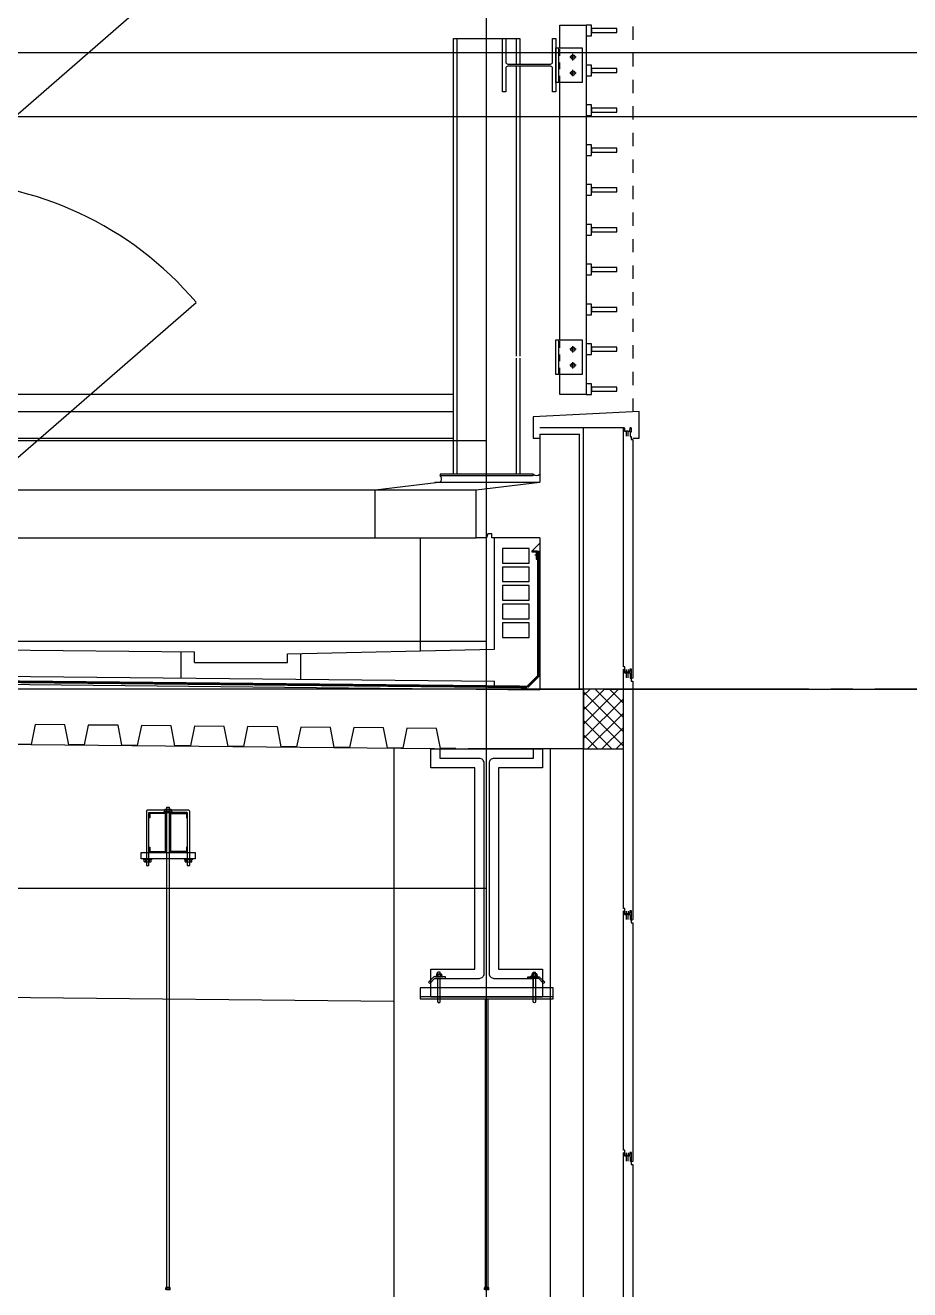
# Model space of a CAD drawing. Header units: millimetres. Extents: x -32710 to 654186, y -254124 to 420220.
# Drawn here: x 289062 to 292393, y 399688 to 404450 of the extents above; entities that cross this region are included whole.
import ezdxf
from ezdxf.xclip import XClip

# ---------------------------------------------------------------- set-up
doc = ezdxf.new("R2010")
doc.units = ezdxf.units.MM
doc.header["$LTSCALE"] = 1000
for name, pattern in [('TPH12-SEC-@E$0$CENTERK5', [6.916, 6.667, -0.083, 0.083, -0.083]), ('TPH12-SEC-@E$0$DOTK0', [0.05, 0.025, -0.025]), ('TPH12-SEC-@E$0$DOTK1', [0.1, 0.05, -0.05]), ('YFSHI-02(E-LINE)$0$HIDDEN', [0.3, 0.2, -0.1])]:
    doc.linetypes.add(name, pattern=pattern)
for name, color, linetype in [('TPH12-SEC-@E$0$A-DIM', 8, 'Continuous'), ('TPH12-SEC-@E$0$H-SIN', 252, 'TPH12-SEC-@E$0$CENTERK5'), ('TPH12-SEC-@E$0$KABE1', 252, 'Continuous'), ('TPH12-SEC-@E$0$KABE3', 252, 'Continuous'), ('TPH12-SEC-@E$0$SIAGE1', 252, 'Continuous'), ('TPH12-SEC-@E$0$SIAGE2', 252, 'Continuous'), ('TPH12-SEC-@E$0$SIAGE3', 252, 'Continuous'), ('TPH12-SEC-@E$0$STEEL2', 252, 'Continuous'), ('TPH12-SEC-@E$0$STEEL3', 252, 'Continuous'), ('TPH12-SEC-@E$0$SUGATA3', 252, 'Continuous'), ('TPH12-SEC-@E$0$SUGATAD', 252, 'TPH12-SEC-@E$0$DOTK1'), ('YFM1P-長$0$M-FOUN', 252, 'Continuous'), ('YFM1P-長$0$TYPE14X10', 7, 'Continuous'), ('YFSHI-02(E-LINE)$0$SH-LINE-10', 10, 'Continuous'), ('YFSHI-02(E-LINE)$0$SH-LINE-130', 130, 'Continuous')]:
    doc.layers.add(name, color=color, linetype=linetype)
doc.styles.add('TPH12-SEC-@E$0$STANDARD', font='txt')
doc.styles.add('YFM1P-長$0$aa-txt', font='simplex.shx', dxfattribs={"width": 0.8, "bigfont": 'chineset.shx'})
doc.dimstyles.new('TPH12-SEC-@E$0$生成的_樣式__6', dxfattribs={"dimtxt": 60, "dimasz": 30.4, "dimexe": 0.18, "dimexo": 0.0625, "dimgap": 0, "dimtad": 1, "dimdec": 1, "dimzin": 0, "dimdsep": 46, "dimtxsty": 'TPH12-SEC-@E$0$STANDARD', "dimblk": 'TPH12-SEC-@E$0$ARROWHEAD_6', "dimblk1": 'TPH12-SEC-@E$0$ARROWHEAD_6', "dimblk2": 'TPH12-SEC-@E$0$ARROWHEAD_6', "dimcen": 0.09, "dimclrd": 12, "dimclre": 12, "dimclrt": 3, "dimazin": 0, "dimtfac": 1, "dimtdec": 4, "dimtmove": 0, "dimatfit": 3, "dimfxl": 1, "dimtolj": 1, "dimtzin": 0, "dimarcsym": 0})
doc.dimstyles.new('YFM1P-長$0$100-DIM', dxfattribs={"dimscale": 1000, "dimtxt": 0.2, "dimasz": 0.1, "dimexe": 0.1, "dimexo": 0.1, "dimgap": 0.05, "dimtad": 1, "dimdec": 0, "dimzin": 3, "dimdsep": 46, "dimtxsty": 'YFM1P-長$0$aa-txt', "dimblk1": 'YFM1P-長$0$DOT', "dimblk2": 'YFM1P-長$0$DOT', "dimsah": 1, "dimcen": 0, "dimclrd": 256, "dimclre": 256, "dimclrt": 256, "dimadec": 0, "dimazin": 0, "dimtfac": 1, "dimtdec": 0, "dimtix": 1, "dimtmove": 2, "dimatfit": 3, "dimldrblk": 'YFM1P-長$0$DOT', "dimfxl": 1, "dimtvp": 1, "dimtolj": 1, "dimtzin": 0, "dimarcsym": 0})

# ---------------------------------------------------------------- blocks, each defined once
blk = doc.blocks.new('TPH12-SEC-@E$0$$ISO-BL35900')
at = {"layer": 'TPH12-SEC-@E$0$SIAGE1'}
blk.add_lwpolyline([(-17, 917.4), (-17, 936.5, -0.414214), (-16.5, 937), (-11, 937), (-10.1, 948.2, -0.376614), (-8, 950, -0.414214), (-6, 948), (-6, 933.5, -0.414214), (-6.5, 933), (-10, 933), (-10, 917), (-6.5, 917, -0.414214), (-6, 916.5), (-6, 905), (-0.5, 905, -0.414214), (0, 904.5), (0, 7.5, -1), (-5, 7.5), (-5, 40), (-11, 40), (-11.7, 30.8, -0.391902), (-13.7, 29), (-13.8, 29, -0.414214), (-15.8, 31), (-15.8, 39.1)], format="xyb", dxfattribs=at)
at = {"layer": 'TPH12-SEC-@E$0$SIAGE2'}
for p, q in [((-16.5, 937), (-25.5, 937)), ((-13.8, 29), (-27, 29))]:
    blk.add_line(p, q, dxfattribs=at)
at = {"layer": 'TPH12-SEC-@E$0$SIAGE2', "color": 7}
blk.add_lwpolyline([(-25, 39.1), (-25, 31, -0.414214), (-27, 29), (-27.2, 29, -0.383541), (-29.2, 30.8), (-30, 38.7), (-30, 49), (-34.5, 49, -0.414214), (-35, 49.5), (-35, 948, -1), (-31, 948), (-31, 937), (-25.5, 937, -0.414214), (-25, 936.5), (-25, 917.4)], format="xyb", dxfattribs=at)
blk = doc.blocks.new('TPH12-SEC-@E$0$ARROWHEAD_6')
at = {"color": 0, "linetype": 'Continuous', "lineweight": 0}
for p, q in [((0, 0), (-1, 0)), ((-0.5, -0.5), (0.5, 0.5))]:
    blk.add_line(p, q, dxfattribs=at)
blk = doc.blocks.new('*D2864')
at = {"layer": 'DEFPOINTS', "color": 0, "linetype": 'Continuous', "transparency": 16777216}
for p in [(2810.8, 23425), (9609, 23425), (-60, 16000)]:
    blk.add_point(p, dxfattribs=at)
at = {"layer": 'TPH12-SEC-@E$0$A-DIM', "color": 12, "linetype": 'Continuous', "lineweight": -2, "transparency": 16777216}
for p, q in [((2810.9, 23425), (9609.2, 23425)), ((9609, 23394.6), (9609, 20629.2)), ((9609, 16030.4), (9609, 18795.8)), ((-59.9, 16000), (9609.2, 16000))]:
    blk.add_line(p, q, dxfattribs=at)
at = {"layer": 'TPH12-SEC-@E$0$A-DIM', "color": 12, "linetype": 'Continuous', "lineweight": -2, "transparency": 16777216, "xscale": 30.40000000000001, "yscale": 30.40000000000001, "zscale": 30.40000000000001}
for p, rotation in [((9609, 23425), 90), ((9609, 16000), 270)]:
    blk.add_blockref('TPH12-SEC-@E$0$ARROWHEAD_6', p, dxfattribs=dict(at, rotation=rotation))
at = {"layer": 'TPH12-SEC-@E$0$A-DIM', "color": 3, "linetype": 'Continuous', "lineweight": 0, "transparency": 16777216, "insert": (9609, 19712.5), "char_height": 500, "attachment_point": 5, "rotation": 90, "style": 'TPH12-SEC-@E$0$STANDARD'}
blk.add_mtext('\\A1;7425', dxfattribs=at)
blk = doc.blocks.new('YFSHI-02(E-LINE)')
at = {"layer": 'YFSHI-02(E-LINE)$0$SH-LINE-10'}
for p, q in [((289587.3, 401496.1), (289587.3, 401488.5)), ((289587.3, 401496.1), (289587.3, 401488.5)), ((289611.7, 401497.3), (289588.3, 401497.3)), ((289611.7, 401497.3), (289588.3, 401497.3)), ((289590.7, 401496.9), (289588.3, 401496.9)), ((289590.7, 401496.9), (289588.3, 401496.9)), ((289593.2, 401496.1), (289593.2, 401488.5)), ((289593.2, 401496.1), (289593.2, 401488.5)), ((289603.5, 401496.9), (289596.5, 401496.9)), ((289603.5, 401496.9), (289596.5, 401496.9)), ((289606.8, 401496.1), (289606.8, 401488.5)), ((289606.8, 401496.1), (289606.8, 401488.5)), ((289609.3, 401496.9), (289611.7, 401496.9)), ((289609.3, 401496.9), (289611.7, 401496.9)), ((289612.7, 401496.1), (289612.7, 401488.5)), ((289612.7, 401496.1), (289612.7, 401488.5)), ((289616.5, 401487.3), (289583.5, 401487.3)), ((289583.5, 401485.3), (289583.5, 401487.3)), ((289616.5, 401485.3), (289583.5, 401485.3)), ((289590.7, 401487.7), (289588.3, 401487.7)), ((289590.7, 401487.7), (289588.3, 401487.7)), ((289611.7, 401487.3), (289588.3, 401487.3)), ((289603.5, 401487.7), (289596.5, 401487.7)), ((289603.5, 401487.7), (289596.5, 401487.7)), ((289609.3, 401487.7), (289611.7, 401487.7)), ((289609.3, 401487.7), (289611.7, 401487.7)), ((289616.5, 401485.3), (289616.5, 401487.3)), ((289506.7, 401311.6), (289539.8, 401311.6)), ((289506.7, 401311.6), (289506.7, 401309.5)), ((289506.7, 401309.5), (289539.8, 401309.5)), ((289510.6, 401300.8), (289510.6, 401308.3)), ((289510.6, 401300.8), (289510.6, 401308.3)), ((289511.5, 401309.5), (289535, 401309.5)), ((289514, 401309.1), (289511.6, 401309.1)), ((289514, 401309.1), (289511.6, 401309.1)), ((289516.4, 401300.8), (289516.4, 401308.3)), ((289516.4, 401300.8), (289516.4, 401308.3)), ((289519.7, 401309.1), (289526.8, 401309.1)), ((289519.7, 401309.1), (289526.8, 401309.1)), ((289530, 401300.8), (289530, 401308.3)), ((289530, 401300.8), (289530, 401308.3)), ((289532.5, 401309.1), (289534.9, 401309.1)), ((289532.5, 401309.1), (289534.9, 401309.1)), ((289535.9, 401300.8), (289535.9, 401308.3)), ((289535.9, 401300.8), (289535.9, 401308.3)), ((289539.8, 401311.6), (289539.8, 401309.5)), ((289660.2, 401311.6), (289693.3, 401311.6)), ((289660.2, 401311.6), (289660.2, 401309.5)), ((289660.2, 401309.5), (289693.3, 401309.5)), ((289664.1, 401300.8), (289664.1, 401308.3)), ((289664.1, 401300.8), (289664.1, 401308.3)), ((289665, 401309.5), (289688.5, 401309.5)), ((289667.5, 401309.1), (289665.1, 401309.1)), ((289667.5, 401309.1), (289665.1, 401309.1)), ((289670, 401300.8), (289670, 401308.3)), ((289670, 401300.8), (289670, 401308.3)), ((289673.2, 401309.1), (289680.3, 401309.1)), ((289673.2, 401309.1), (289680.3, 401309.1)), ((289683.6, 401300.8), (289683.6, 401308.3)), ((289683.6, 401300.8), (289683.6, 401308.3)), ((289686, 401309.1), (289688.4, 401309.1)), ((289686, 401309.1), (289688.4, 401309.1)), ((289689.4, 401300.8), (289689.4, 401308.3)), ((289689.4, 401300.8), (289689.4, 401308.3)), ((289693.3, 401311.6), (289693.3, 401309.5)), ((289511.5, 401299.6), (289535, 401299.6)), ((289511.5, 401299.6), (289535, 401299.6)), ((289514, 401299.9), (289511.6, 401299.9)), ((289514, 401299.9), (289511.6, 401299.9)), ((289519.7, 401299.9), (289526.8, 401299.9)), ((289519.7, 401299.9), (289526.8, 401299.9)), ((289532.5, 401299.9), (289534.9, 401299.9)), ((289532.5, 401299.9), (289534.9, 401299.9)), ((289665, 401299.6), (289688.5, 401299.6)), ((289665, 401299.6), (289688.5, 401299.6)), ((289667.5, 401299.9), (289665.1, 401299.9)), ((289667.5, 401299.9), (289665.1, 401299.9)), ((289673.2, 401299.9), (289680.3, 401299.9)), ((289673.2, 401299.9), (289680.3, 401299.9)), ((289686, 401299.9), (289688.4, 401299.9)), ((289686, 401299.9), (289688.4, 401299.9)), ((290610.7, 400876.5), (290610.7, 400869.9)), ((290610.7, 400876.5), (290610.7, 400869.9)), ((290611.5, 400877.6), (290629, 400877.6)), ((290611.5, 400877.6), (290629, 400877.6)), ((290613.7, 400877.3), (290611.5, 400877.3)), ((290613.7, 400877.3), (290611.5, 400877.3)), ((290615.5, 400884), (290616, 400884.5)), ((290615.5, 400877.6), (290615.5, 400884)), ((290615.9, 400876.5), (290615.9, 400869.9)), ((290615.9, 400876.5), (290615.9, 400869.9)), ((290624.5, 400884.5), (290616, 400884.5)), ((290618.8, 400877.3), (290621.7, 400877.3)), ((290618.8, 400877.3), (290621.7, 400877.3)), ((290624.5, 400884.5), (290625, 400884)), ((290624.6, 400876.5), (290624.6, 400869.9)), ((290624.6, 400876.5), (290624.6, 400869.9)), ((290625, 400877.6), (290625, 400884)), ((290626.8, 400877.3), (290628.9, 400877.3)), ((290626.8, 400877.3), (290628.9, 400877.3)), ((290629.8, 400876.5), (290629.8, 400869.9)), ((290629.8, 400876.5), (290629.8, 400869.9)), ((290970.2, 400876.5), (290970.2, 400869.9)), ((290970.2, 400876.5), (290970.2, 400869.9)), ((290988.5, 400877.6), (290971, 400877.6)), ((290988.5, 400877.6), (290971, 400877.6)), ((290973.2, 400877.3), (290971.1, 400877.3)), ((290973.2, 400877.3), (290971.1, 400877.3)), ((290975.5, 400884.5), (290975, 400884)), ((290975, 400877.6), (290975, 400884)), ((290975.4, 400876.5), (290975.4, 400869.9)), ((290975.4, 400876.5), (290975.4, 400869.9)), ((290975.5, 400884.5), (290984, 400884.5)), ((290981.2, 400877.3), (290978.3, 400877.3)), ((290981.2, 400877.3), (290978.3, 400877.3)), ((290984.5, 400884), (290984, 400884.5)), ((290984.1, 400876.5), (290984.1, 400869.9)), ((290984.1, 400876.5), (290984.1, 400869.9)), ((290984.5, 400877.6), (290984.5, 400884)), ((290986.3, 400877.3), (290988.5, 400877.3)), ((290986.3, 400877.3), (290988.5, 400877.3)), ((290989.3, 400876.5), (290989.3, 400869.9)), ((290989.3, 400876.5), (290989.3, 400869.9)), ((290607.3, 400867), (290607.3, 400868.8)), ((290607.3, 400868.8), (290633.2, 400868.8)), ((290607.3, 400867), (290633.2, 400867)), ((290613.7, 400869.1), (290611.5, 400869.1)), ((290613.7, 400869.1), (290611.5, 400869.1)), ((290611.5, 400868.8), (290629, 400868.8)), ((290611.5, 400868.8), (290629, 400868.8)), ((290618.8, 400869.1), (290621.7, 400869.1)), ((290618.8, 400869.1), (290621.7, 400869.1)), ((290626.8, 400869.1), (290628.9, 400869.1)), ((290626.8, 400869.1), (290628.9, 400869.1)), ((290633.2, 400867), (290633.2, 400868.8)), ((290966.8, 400867), (290966.8, 400868.8)), ((290992.7, 400868.8), (290966.8, 400868.8)), ((290992.7, 400867), (290966.8, 400867)), ((290988.5, 400868.8), (290971, 400868.8)), ((290988.5, 400868.8), (290971, 400868.8)), ((290973.2, 400869.1), (290971.1, 400869.1)), ((290973.2, 400869.1), (290971.1, 400869.1)), ((290981.2, 400869.1), (290978.3, 400869.1)), ((290981.2, 400869.1), (290978.3, 400869.1)), ((290986.3, 400869.1), (290988.5, 400869.1)), ((290986.3, 400869.1), (290988.5, 400869.1)), ((290992.7, 400867), (290992.7, 400868.8)), ((289591.5, 399689.3), (289591.5, 399696.1)), ((289591.5, 399689.3), (289591.5, 399696.1)), ((289592.1, 399697), (289607.9, 399697)), ((289592.1, 399697), (289607.9, 399697)), ((289594.5, 399696.7), (289592.2, 399696.7)), ((289594.5, 399696.7), (289592.2, 399696.7)), ((289594.5, 399688.7), (289592.2, 399688.7)), ((289594.5, 399688.7), (289592.2, 399688.7)), ((289596.2, 399689.3), (289596.2, 399696.1)), ((289596.2, 399689.3), (289596.2, 399696.1)), ((289598.5, 399696.7), (289601.5, 399696.7)), ((289598.5, 399688.7), (289601.5, 399688.7)), ((289598.5, 399688.7), (289601.5, 399688.7)), ((289603.8, 399689.3), (289603.8, 399696.1)), ((289603.8, 399689.3), (289603.8, 399696.1)), ((289605.5, 399696.7), (289607.8, 399696.7)), ((289605.5, 399696.7), (289607.8, 399696.7)), ((289605.5, 399688.7), (289607.8, 399688.7)), ((289605.5, 399688.7), (289607.8, 399688.7)), ((289608.5, 399689.3), (289608.5, 399696.1)), ((289608.5, 399689.3), (289608.5, 399696.1)), ((290791.5, 399689.3), (290791.5, 399696.1)), ((290791.5, 399689.3), (290791.5, 399696.1)), ((290792.1, 399697), (290807.9, 399697)), ((290792.1, 399697), (290807.9, 399697)), ((290794.5, 399696.7), (290792.2, 399696.7)), ((290794.5, 399696.7), (290792.2, 399696.7)), ((290794.5, 399688.7), (290792.2, 399688.7)), ((290794.5, 399688.7), (290792.2, 399688.7)), ((290796.2, 399689.3), (290796.2, 399696.1)), ((290796.2, 399689.3), (290796.2, 399696.1)), ((290798.5, 399696.7), (290801.5, 399696.7)), ((290798.5, 399688.7), (290801.5, 399688.7)), ((290798.5, 399688.7), (290801.5, 399688.7)), ((290803.8, 399689.3), (290803.8, 399696.1)), ((290803.8, 399689.3), (290803.8, 399696.1)), ((290805.5, 399696.7), (290807.8, 399696.7)), ((290805.5, 399696.7), (290807.8, 399696.7)), ((290805.5, 399688.7), (290807.8, 399688.7)), ((290805.5, 399688.7), (290807.8, 399688.7)), ((290808.5, 399689.3), (290808.5, 399696.1)), ((290808.5, 399689.3), (290808.5, 399696.1))]:
    blk.add_line(p, q, dxfattribs=at)
for points in [[(289672, 401285.5), (289681.5, 401285.5), (289681.5, 401311.6), (289681.5, 401489.8, 0.414214), (289676.5, 401494.8), (289523.5, 401494.8, 0.414214), (289518.5, 401489.8), (289518.5, 401285.5), (289528, 401285.5), (289528, 401485.3), (289672, 401485.3)], [(290645.2, 400867), (290602.8, 400867, 0.198912), (290601.6, 400866.5), (290581.3, 400846.2), (290585.5, 400842), (290604, 400860.5, -0.198912), (290605.2, 400861), (290645.2, 400861)], [(290954.8, 400867), (290997.2, 400867, -0.198912), (290998.4, 400866.5), (291018.7, 400846.2), (291014.5, 400842), (290996, 400860.5, 0.198912), (290994.8, 400861), (290954.8, 400861)]]:
    blk.add_lwpolyline(points, format="xyb", close=True, dxfattribs=at)
for points in [[(289604.8, 399697), (289595.2, 399697), (289595.2, 401505.3), (289604.8, 401505.3)], [(289498.2, 401335.3), (289701.8, 401335.3), (289701.8, 401311.6), (289498.2, 401311.6)], [(290804.8, 399697), (290795.2, 399697), (290795.2, 400783.7), (290804.8, 400783.7)]]:
    blk.add_lwpolyline(points, close=True, dxfattribs=at)
for points in [[(290615.5, 400861), (290615.5, 400773.9, 1), (290625, 400773.9), (290625, 400861)], [(290984.5, 400861), (290984.5, 400773.9, -1), (290975, 400773.9), (290975, 400861)]]:
    blk.add_lwpolyline(points, format="xyb", dxfattribs=at)
for centre, radius, start, end in [((289589.3, 401495.5), 2.1, 120.5681, 163.207), ((289589.3, 401495.5), 2.1, 120.5681, 163.207), ((289589.1, 401495), 2.02, 111.8965, 149.5654), ((289589.1, 401495), 2.02, 111.8965, 149.5654), ((289589.3, 401488.9), 8.18, 61.7885, 80.1123), ((289589.3, 401488.9), 8.18, 61.7885, 80.1123), ((289597.2, 401487.5), 9.43, 94.1532, 114.8761), ((289597.2, 401487.5), 9.43, 94.1532, 114.8761), ((289602.8, 401487.5), 9.43, 65.1239, 85.8468), ((289602.8, 401487.5), 9.43, 65.1239, 85.8468), ((289610.7, 401488.9), 8.18, 99.8877, 118.2115), ((289610.7, 401488.9), 8.18, 99.8877, 118.2115), ((289610.7, 401495.5), 2.1, 16.793, 59.4319), ((289610.7, 401495.5), 2.1, 16.793, 59.4319), ((289610.9, 401495), 2.02, 30.4346, 68.1035), ((289610.9, 401495), 2.02, 30.4346, 68.1035), ((289589.1, 401489.6), 2.02, 210.4346, 248.1035), ((289589.1, 401489.6), 2.02, 210.4346, 248.1035), ((289589.3, 401489.2), 2.1, 196.793, 239.4319), ((289589.3, 401489.2), 2.1, 196.793, 239.4319), ((289589.3, 401495.8), 8.18, 279.8877, 298.2115), ((289589.3, 401495.8), 8.18, 279.8877, 298.2115), ((289597.2, 401497.1), 9.43, 245.1239, 265.8468), ((289597.2, 401497.1), 9.43, 245.1239, 265.8468), ((289602.8, 401497.1), 9.43, 274.1532, 294.8761), ((289602.8, 401497.1), 9.43, 274.1532, 294.8761), ((289610.7, 401495.8), 8.18, 241.7885, 260.1123), ((289610.7, 401495.8), 8.18, 241.7885, 260.1123), ((289610.7, 401489.2), 2.1, 300.5681, 343.207), ((289610.9, 401489.6), 2.02, 291.8965, 329.5654), ((289610.9, 401489.6), 2.02, 291.8965, 329.5654), ((289610.7, 401489.2), 2.1, 300.5681, 343.207), ((289512.6, 401307.7), 2.1, 120.5681, 163.207), ((289512.6, 401307.7), 2.1, 120.5681, 163.207), ((289512.3, 401307.3), 2.02, 111.8965, 149.5654), ((289512.3, 401307.3), 2.02, 111.8965, 149.5654), ((289512.6, 401301.1), 8.18, 61.7885, 80.1123), ((289512.6, 401301.1), 8.18, 61.7885, 80.1123), ((289520.4, 401299.7), 9.43, 94.1532, 114.8761), ((289520.4, 401299.7), 9.43, 94.1532, 114.8761), ((289526.1, 401299.7), 9.43, 65.1239, 85.8468), ((289526.1, 401299.7), 9.43, 65.1239, 85.8468), ((289533.9, 401301.1), 8.18, 99.8877, 118.2115), ((289533.9, 401301.1), 8.18, 99.8877, 118.2115), ((289534.2, 401307.3), 2.02, 30.4346, 68.1035), ((289534.2, 401307.3), 2.02, 30.4346, 68.1035), ((289533.9, 401307.7), 2.1, 16.793, 59.4319), ((289533.9, 401307.7), 2.1, 16.793, 59.4319), ((289666.1, 401307.7), 2.1, 120.5681, 163.207), ((289666.1, 401307.7), 2.1, 120.5681, 163.207), ((289665.8, 401307.3), 2.02, 111.8965, 149.5654), ((289665.8, 401307.3), 2.02, 111.8965, 149.5654), ((289666.1, 401301.1), 8.18, 61.7885, 80.1123), ((289666.1, 401301.1), 8.18, 61.7885, 80.1123), ((289673.9, 401299.7), 9.43, 94.1532, 114.8761), ((289673.9, 401299.7), 9.43, 94.1532, 114.8761), ((289679.6, 401299.7), 9.43, 65.1239, 85.8468), ((289679.6, 401299.7), 9.43, 65.1239, 85.8468), ((289687.4, 401301.1), 8.18, 99.8877, 118.2115), ((289687.4, 401301.1), 8.18, 99.8877, 118.2115), ((289687.7, 401307.3), 2.02, 30.4346, 68.1035), ((289687.7, 401307.3), 2.02, 30.4346, 68.1035), ((289687.4, 401307.7), 2.1, 16.793, 59.4319), ((289687.4, 401307.7), 2.1, 16.793, 59.4319), ((289512.3, 401301.8), 2.02, 210.4346, 248.1035), ((289512.6, 401301.4), 2.1, 196.793, 239.4319), ((289512.6, 401301.4), 2.1, 196.793, 239.4319), ((289512.3, 401301.8), 2.02, 210.4346, 248.1035), ((289512.6, 401308), 8.18, 279.8877, 298.2115), ((289512.6, 401308), 8.18, 279.8877, 298.2115), ((289520.4, 401309.3), 9.43, 245.1239, 265.8468), ((289520.4, 401309.3), 9.43, 245.1239, 265.8468), ((289526.1, 401309.3), 9.43, 274.1532, 294.8761), ((289526.1, 401309.3), 9.43, 274.1532, 294.8761), ((289533.9, 401308), 8.18, 241.7885, 260.1123), ((289533.9, 401308), 8.18, 241.7885, 260.1123), ((289534.2, 401301.8), 2.02, 291.8965, 329.5654), ((289534.2, 401301.8), 2.02, 291.8965, 329.5654), ((289533.9, 401301.4), 2.1, 300.5681, 343.207), ((289533.9, 401301.4), 2.1, 300.5681, 343.207), ((289665.8, 401301.8), 2.02, 210.4346, 248.1035), ((289666.1, 401301.4), 2.1, 196.793, 239.4319), ((289666.1, 401301.4), 2.1, 196.793, 239.4319), ((289665.8, 401301.8), 2.02, 210.4346, 248.1035), ((289666.1, 401308), 8.18, 279.8877, 298.2115), ((289666.1, 401308), 8.18, 279.8877, 298.2115), ((289673.9, 401309.3), 9.43, 245.1239, 265.8468), ((289673.9, 401309.3), 9.43, 245.1239, 265.8468), ((289679.6, 401309.3), 9.43, 274.1532, 294.8761), ((289679.6, 401309.3), 9.43, 274.1532, 294.8761), ((289687.4, 401308), 8.18, 241.7885, 260.1123), ((289687.4, 401308), 8.18, 241.7885, 260.1123), ((289687.7, 401301.8), 2.02, 291.8965, 329.5654), ((289687.7, 401301.8), 2.02, 291.8965, 329.5654), ((289687.4, 401301.4), 2.1, 300.5681, 343.207), ((289687.4, 401301.4), 2.1, 300.5681, 343.207), ((290612.5, 400876), 1.86, 120.5681, 163.207), ((290612.5, 400876), 1.86, 120.5681, 163.207), ((290612.2, 400875.6), 1.78, 111.8965, 149.5654), ((290612.2, 400875.6), 1.78, 111.8965, 149.5654), ((290612.4, 400870.2), 7.22, 61.7885, 80.1123), ((290612.4, 400870.2), 7.22, 61.7885, 80.1123), ((290619.4, 400869), 8.32, 94.1532, 114.8761), ((290619.4, 400869), 8.32, 94.1532, 114.8761), ((290621.1, 400869), 8.32, 65.1239, 85.8468), ((290621.1, 400869), 8.32, 65.1239, 85.8468), ((290628, 400870.2), 7.22, 99.8877, 118.2115), ((290628, 400870.2), 7.22, 99.8877, 118.2115), ((290628.3, 400875.6), 1.78, 30.4346, 68.1035), ((290628.3, 400875.6), 1.78, 30.4346, 68.1035), ((290628, 400876), 1.86, 16.793, 59.4319), ((290628, 400876), 1.86, 16.793, 59.4319), ((290972, 400876), 1.86, 120.5681, 163.207), ((290972, 400876), 1.86, 120.5681, 163.207), ((290971.7, 400875.6), 1.78, 111.8965, 149.5654), ((290971.7, 400875.6), 1.78, 111.8965, 149.5654), ((290972, 400870.2), 7.22, 61.7885, 80.1123), ((290972, 400870.2), 7.22, 61.7885, 80.1123), ((290978.9, 400869), 8.32, 94.1532, 114.8761), ((290978.9, 400869), 8.32, 94.1532, 114.8761), ((290980.6, 400869), 8.32, 65.1239, 85.8468), ((290980.6, 400869), 8.32, 65.1239, 85.8468), ((290987.6, 400870.2), 7.22, 99.8877, 118.2115), ((290987.6, 400870.2), 7.22, 99.8877, 118.2115), ((290987.5, 400876), 1.86, 16.793, 59.4319), ((290987.5, 400876), 1.86, 16.793, 59.4319), ((290987.8, 400875.6), 1.78, 30.4346, 68.1035), ((290987.8, 400875.6), 1.78, 30.4346, 68.1035), ((290612.5, 400870.4), 1.86, 196.793, 239.4319), ((290612.2, 400870.8), 1.78, 210.4346, 248.1035), ((290612.2, 400870.8), 1.78, 210.4346, 248.1035), ((290612.5, 400870.4), 1.86, 196.793, 239.4319), ((290612.4, 400876.3), 7.22, 279.8877, 298.2115), ((290612.4, 400876.3), 7.22, 279.8877, 298.2115), ((290619.4, 400877.4), 8.32, 245.1239, 265.8468), ((290619.4, 400877.4), 8.32, 245.1239, 265.8468), ((290621.1, 400877.4), 8.32, 274.1532, 294.8761), ((290621.1, 400877.4), 8.32, 274.1532, 294.8761), ((290628, 400876.3), 7.22, 241.7885, 260.1123), ((290628, 400876.3), 7.22, 241.7885, 260.1123), ((290628.3, 400870.8), 1.78, 291.8965, 329.5654), ((290628.3, 400870.8), 1.78, 291.8965, 329.5654), ((290628, 400870.4), 1.86, 300.5681, 343.207), ((290628, 400870.4), 1.86, 300.5681, 343.207), ((290972, 400870.4), 1.86, 196.793, 239.4319), ((290971.7, 400870.8), 1.78, 210.4346, 248.1035), ((290971.7, 400870.8), 1.78, 210.4346, 248.1035), ((290972, 400870.4), 1.86, 196.793, 239.4319), ((290972, 400876.3), 7.22, 279.8877, 298.2115), ((290972, 400876.3), 7.22, 279.8877, 298.2115), ((290978.9, 400877.4), 8.32, 245.1239, 265.8468), ((290978.9, 400877.4), 8.32, 245.1239, 265.8468), ((290980.6, 400877.4), 8.32, 274.1532, 294.8761), ((290980.6, 400877.4), 8.32, 274.1532, 294.8761), ((290987.6, 400876.3), 7.22, 241.7885, 260.1123), ((290987.6, 400876.3), 7.22, 241.7885, 260.1123), ((290987.5, 400870.4), 1.86, 300.5681, 343.207), ((290987.8, 400870.8), 1.78, 291.8965, 329.5654), ((290987.8, 400870.8), 1.78, 291.8965, 329.5654), ((290987.5, 400870.4), 1.86, 300.5681, 343.207), ((289592.9, 399695.7), 1.46, 120.5681, 163.207), ((289592.9, 399695.7), 1.46, 120.5681, 163.207), ((289592.7, 399695.4), 1.4, 111.8965, 149.5654), ((289592.7, 399695.4), 1.4, 111.8965, 149.5654), ((289592.9, 399689.7), 1.46, 196.793, 239.4319), ((289592.7, 399690), 1.4, 210.4346, 248.1035), ((289592.7, 399690), 1.4, 210.4346, 248.1035), ((289592.9, 399689.7), 1.46, 196.793, 239.4319), ((289593.6, 399691.1), 5.67, 61.7885, 80.1123), ((289593.6, 399691.1), 5.67, 61.7885, 80.1123), ((289593.6, 399694.3), 5.67, 279.8877, 298.2115), ((289593.6, 399694.3), 5.67, 279.8877, 298.2115), ((289599, 399690.2), 6.54, 94.1532, 114.8761), ((289599, 399690.2), 6.54, 94.1532, 114.8761), ((289599, 399695.2), 6.54, 245.1239, 265.8468), ((289599, 399695.2), 6.54, 245.1239, 265.8468), ((289601, 399690.2), 6.54, 65.1239, 85.8468), ((289601, 399690.2), 6.54, 65.1239, 85.8468), ((289601, 399695.2), 6.54, 274.1532, 294.8761), ((289601, 399695.2), 6.54, 274.1532, 294.8761), ((289606.4, 399691.1), 5.67, 99.8877, 118.2115), ((289606.4, 399691.1), 5.67, 99.8877, 118.2115), ((289606.4, 399694.3), 5.67, 241.7885, 260.1123), ((289606.4, 399694.3), 5.67, 241.7885, 260.1123), ((289607.3, 399695.4), 1.4, 30.4346, 68.1035), ((289607.3, 399695.4), 1.4, 30.4346, 68.1035), ((289607.3, 399690), 1.4, 291.8965, 329.5654), ((289607.3, 399690), 1.4, 291.8965, 329.5654), ((289607.1, 399695.7), 1.46, 16.793, 59.4319), ((289607.1, 399695.7), 1.46, 16.793, 59.4319), ((289607.1, 399689.7), 1.46, 300.5681, 343.207), ((289607.1, 399689.7), 1.46, 300.5681, 343.207), ((290792.9, 399695.7), 1.46, 120.5681, 163.207), ((290792.9, 399695.7), 1.46, 120.5681, 163.207), ((290792.7, 399695.4), 1.4, 111.8965, 149.5654), ((290792.7, 399695.4), 1.4, 111.8965, 149.5654), ((290792.9, 399689.7), 1.46, 196.793, 239.4319), ((290792.7, 399690), 1.4, 210.4346, 248.1035), ((290792.7, 399690), 1.4, 210.4346, 248.1035), ((290792.9, 399689.7), 1.46, 196.793, 239.4319), ((290793.6, 399691.1), 5.67, 61.7885, 80.1123), ((290793.6, 399691.1), 5.67, 61.7885, 80.1123), ((290793.6, 399694.3), 5.67, 279.8877, 298.2115), ((290793.6, 399694.3), 5.67, 279.8877, 298.2115), ((290799, 399690.2), 6.54, 94.1532, 114.8761), ((290799, 399690.2), 6.54, 94.1532, 114.8761), ((290799, 399695.2), 6.54, 245.1239, 265.8468), ((290799, 399695.2), 6.54, 245.1239, 265.8468), ((290801, 399690.2), 6.54, 65.1239, 85.8468), ((290801, 399690.2), 6.54, 65.1239, 85.8468), ((290801, 399695.2), 6.54, 274.1532, 294.8761), ((290801, 399695.2), 6.54, 274.1532, 294.8761), ((290806.4, 399691.1), 5.67, 99.8877, 118.2115), ((290806.4, 399691.1), 5.67, 99.8877, 118.2115), ((290806.4, 399694.3), 5.67, 241.7885, 260.1123), ((290806.4, 399694.3), 5.67, 241.7885, 260.1123), ((290807.3, 399695.4), 1.4, 30.4346, 68.1035), ((290807.3, 399695.4), 1.4, 30.4346, 68.1035), ((290807.3, 399690), 1.4, 291.8965, 329.5654), ((290807.3, 399690), 1.4, 291.8965, 329.5654), ((290807.1, 399695.7), 1.46, 16.793, 59.4319), ((290807.1, 399695.7), 1.46, 16.793, 59.4319), ((290807.1, 399689.7), 1.46, 300.5681, 343.207), ((290807.1, 399689.7), 1.46, 300.5681, 343.207)]:
    blk.add_arc(centre, radius, start, end, dxfattribs=at)
at = {"layer": 'YFSHI-02(E-LINE)$0$SH-LINE-130', "linetype": 'YFSHI-02(E-LINE)$0$HIDDEN', "ltscale": 100}
blk.add_line((291050, 400790.8), (290550, 400790.8), dxfattribs=at)
at = {"layer": 'YFSHI-02(E-LINE)$0$SH-LINE-130'}
for points in [[(289590, 401338.3), (289590, 401482.3), (289531, 401482.3), (289531, 401465.3), (289528, 401465.3), (289528, 401485.3), (289593, 401485.3), (289593, 401335.3), (289528, 401335.3), (289528, 401355.3), (289531, 401355.3), (289531, 401338.3)], [(289610, 401338.3), (289610, 401482.3), (289669, 401482.3), (289669, 401465.3), (289672, 401465.3), (289672, 401485.3), (289607, 401485.3), (289607, 401335.3), (289672, 401335.3), (289672, 401355.3), (289669, 401355.3), (289669, 401338.3)]]:
    blk.add_lwpolyline(points, close=True, dxfattribs=at)
blk.add_lwpolyline([(291050, 400783.7), (291050, 400825), (290550, 400825), (290550, 400783.7), (291050, 400783.7)], dxfattribs=at)
blk = doc.blocks.new('YFM1P-長$0$A$C8d85a92e')
at = {"layer": 'YFM1P-長$0$TYPE14X10', "color": 22}
for p, q in [((10909, 1532.3), (11830.4, 2333.2)), ((10909, 239.3), (11830.4, 1040.2))]:
    blk.add_line(p, q, dxfattribs=at)
blk.add_arc((10850, 212.6), 1283, 40.171, 90, dxfattribs=at)
blk = doc.blocks.new('YFM1P-長$0$DOT')
at = {"color": 0}
blk.add_line((-1, 0), (1, 0), dxfattribs=at)
at = {"color": 2, "const_width": 0.5}
blk.add_lwpolyline([(-0.25, 0, 1), (0.25, 0, 1)], format="xyb", close=True, dxfattribs=at)
blk = doc.blocks.new('*D2966')
at = {"layer": 'DEFPOINTS', "color": 0, "transparency": 16777216}
for p in [(277811.7, 404106.5), (292343.4, 401950), (294492.3, 401950)]:
    blk.add_point(p, dxfattribs=at)
at = {"layer": 'YFM1P-長$0$M-FOUN', "lineweight": -2, "transparency": 16777216}
for p, q in [((277911.7, 404106.5), (294592.3, 404106.5)), ((294492.3, 404006.5), (294492.3, 402050)), ((292443.4, 401950), (294592.3, 401950))]:
    blk.add_line(p, q, dxfattribs=at)
at = {"layer": 'YFM1P-長$0$M-FOUN', "lineweight": -2, "transparency": 16777216, "xscale": 100, "yscale": 100, "zscale": 100}
for p, rotation in [((294492.3, 404106.5), 90), ((294492.3, 401950), 270)]:
    blk.add_blockref('YFM1P-長$0$DOT', p, dxfattribs=dict(at, rotation=rotation))
at = {"layer": 'YFM1P-長$0$M-FOUN', "transparency": 16777216, "insert": (294342.3, 403028.3), "char_height": 200, "attachment_point": 5, "rotation": 90, "style": 'YFM1P-長$0$aa-txt'}
blk.add_mtext('\\A1;2157', dxfattribs=at)
blk = doc.blocks.new('*D2967')
at = {"layer": 'DEFPOINTS', "color": 0, "transparency": 16777216}
for p in [(276450, 404347.7), (293103.7, 401950), (295252.7, 401950)]:
    blk.add_point(p, dxfattribs=at)
at = {"layer": 'YFM1P-長$0$M-FOUN', "lineweight": -2, "transparency": 16777216}
for p, q in [((276550, 404347.7), (295352.7, 404347.7)), ((295252.7, 404247.7), (295252.7, 402050)), ((293203.7, 401950), (295352.7, 401950))]:
    blk.add_line(p, q, dxfattribs=at)
at = {"layer": 'YFM1P-長$0$M-FOUN', "lineweight": -2, "transparency": 16777216, "xscale": 100, "yscale": 100, "zscale": 100}
for p, rotation in [((295252.7, 404347.7), 90), ((295252.7, 401950), 270)]:
    blk.add_blockref('YFM1P-長$0$DOT', p, dxfattribs=dict(at, rotation=rotation))
at = {"layer": 'YFM1P-長$0$M-FOUN', "transparency": 16777216, "insert": (295102.7, 403148.8), "char_height": 200, "attachment_point": 5, "rotation": 90, "style": 'YFM1P-長$0$aa-txt'}
blk.add_mtext('\\A1;2398', dxfattribs=at)
blk = doc.blocks.new('TPH12-SEC-@E$0$A$C9ff6b36b')
at = {"layer": 'TPH12-SEC-@E$0$A-DIM', "color": 12, "linetype": 'Continuous', "lineweight": 0}
dim = blk.add_linear_dim(base=(9609.04, 23425), p1=(-60, 16000), p2=(2810.84, 23425), angle=90, dimstyle='TPH12-SEC-@E$0$生成的_樣式__6', override={"dimtxt": 500, "dimdec": 0}, dxfattribs=at)
dim.commit()
dim.dimension.update_dxf_attribs({"geometry": '*D2864', "text_midpoint": (9609.04, 19712.5), "dimtype": 128, "text_rotation": 90})
blk = doc.blocks.new('TPH12-SEC-@E')
at = {"layer": 'TPH12-SEC-@E$0$SIAGE3'}
h = blk.add_hatch(dxfattribs=at)
h.set_pattern_fill('ANSI37', color=256, scale=12, style=0)
h.set_pattern_definition([(45, (50, -10800), (-26.9407684, 26.9407684), []), (135, (50, -10800), (-26.9407684, -26.9407684), [])])
h.paths.add_polyline_path([(291165, 401725), (291315, 401725), (291315, 401950), (291165, 401950)])
at = {"layer": 'TPH12-SEC-@E$0$H-SIN'}
for p, q in [((290800, 377500), (290800, 414000)), ((298929.6, 401950), (270800, 401950))]:
    blk.add_line(p, q, dxfattribs=at)
at = {"layer": 'TPH12-SEC-@E$0$KABE1'}
for p, q in [((291150, 401950), (291150, 402910)), ((290830, 402520), (290820, 402520)), ((291000, 401950), (291165, 401950)), ((291165, 401950), (291165, 401725)), ((291165, 401725), (290730, 401725))]:
    blk.add_line(p, q, dxfattribs=at)
blk.add_lwpolyline([(290820, 402520), (290820, 402535), (290805, 402535), (290800, 402520)], dxfattribs=at)
at = {"layer": 'TPH12-SEC-@E$0$KABE3'}
for p, q in [((273330, 402124.7), (291000, 401948)), ((289650, 401991.5), (289650, 402091.5)), ((290100, 401987), (290100, 402084.5))]:
    blk.add_line(p, q, dxfattribs=at)
at = {"layer": 'TPH12-SEC-@E$0$KABE3', "const_width": 10}
for points in [[(290953.3, 401958.5), (290994.8, 402000), (290994.8, 402470)], [(273380, 402134.2), (290953.3, 401958.5)]]:
    blk.add_lwpolyline(points, dxfattribs=at)
at = {"layer": 'TPH12-SEC-@E$0$SIAGE1'}
for p, q in [((291000, 402910), (291000, 402730)), ((291000, 402910), (291150, 402910)), ((290760, 402700), (291000, 402730)), ((290760, 402520), (290760, 402700)), ((290800, 402520), (290760, 402520)), ((290830, 402100.6), (290830, 402520)), ((273500, 402253), (289700, 402091)), ((273500, 402153), (290830, 401979.7)), ((289700, 402050), (289700, 402091)), ((290050, 402083.4), (290830, 402100.6)), ((290050, 402050), (290050, 402083.4)), ((289700, 402050), (290050, 402050)), ((290830, 401959.7), (290830, 401979.7))]:
    blk.add_line(p, q, dxfattribs=at)
blk.add_lwpolyline([(291350, 402895), (291375, 402895), (291375, 402995), (290975, 402975), (290975, 402895), (291000, 402895)], dxfattribs=at)
at = {"layer": 'TPH12-SEC-@E$0$SIAGE2'}
blk.add_line((290990, 402470), (291000, 402470), dxfattribs=at)
for points in [[(291175, 404410), (291195, 404410), (291195, 404450), (291175, 404450)], [(291195, 404422.5), (291290, 404422.5), (291290, 404437.5), (291195, 404437.5)], [(291175, 404260), (291195, 404260), (291195, 404300), (291175, 404300)], [(291195, 404272.5), (291290, 404272.5), (291290, 404287.5), (291195, 404287.5)], [(291175, 404110), (291195, 404110), (291195, 404150), (291175, 404150)], [(291195, 404122.5), (291290, 404122.5), (291290, 404137.5), (291195, 404137.5)], [(291175, 403960), (291195, 403960), (291195, 404000), (291175, 404000)], [(291195, 403972.5), (291290, 403972.5), (291290, 403987.5), (291195, 403987.5)], [(291175, 403810), (291195, 403810), (291195, 403850), (291175, 403850)], [(291195, 403822.5), (291290, 403822.5), (291290, 403837.5), (291195, 403837.5)], [(291175, 403660), (291195, 403660), (291195, 403700), (291175, 403700)], [(291195, 403672.5), (291290, 403672.5), (291290, 403687.5), (291195, 403687.5)], [(291175, 403510), (291195, 403510), (291195, 403550), (291175, 403550)], [(291195, 403522.5), (291290, 403522.5), (291290, 403537.5), (291195, 403537.5)], [(291175, 403360), (291195, 403360), (291195, 403400), (291175, 403400)], [(291195, 403372.5), (291290, 403372.5), (291290, 403387.5), (291195, 403387.5)], [(291175, 403210), (291195, 403210), (291195, 403250), (291175, 403250)], [(291195, 403222.5), (291290, 403222.5), (291290, 403237.5), (291195, 403237.5)], [(291175, 403060), (291195, 403060), (291195, 403100), (291175, 403100)], [(291195, 403072.5), (291290, 403072.5), (291290, 403087.5), (291195, 403087.5)]]:
    blk.add_lwpolyline(points, close=True, dxfattribs=at)
for points in [[(289099.8, 401817), (289084, 401742.2), (289026, 401742.7), (289011.8, 401817.9), (288899.8, 401819)], [(289299.8, 401815), (289284, 401740.2), (289226, 401740.7), (289211.8, 401815.9), (289099.8, 401817)], [(289499.8, 401813), (289484, 401738.2), (289426, 401738.7), (289411.8, 401813.9), (289299.8, 401815)], [(289699.8, 401811), (289684, 401736.2), (289626, 401736.7), (289611.8, 401811.9), (289499.8, 401813)], [(289899.7, 401809), (289884, 401734.2), (289826, 401734.7), (289811.7, 401809.9), (289699.8, 401811)], [(290099.7, 401807), (290084, 401732.2), (290026, 401732.7), (290011.7, 401807.9), (289899.7, 401809)], [(290299.7, 401805), (290284, 401730.2), (290226, 401730.7), (290211.7, 401805.9), (290099.7, 401807)], [(290499.7, 401803), (290484, 401728.2), (290426, 401728.7), (290411.7, 401803.9), (290299.7, 401805)], [(290684, 401726.2), (290626, 401726.7), (290611.7, 401801.9), (290499.7, 401803)]]:
    blk.add_lwpolyline(points, dxfattribs=at)
at = {"layer": 'TPH12-SEC-@E$0$SIAGE3'}
for p, q in [((291000, 402935), (291315, 402935)), ((291000, 402520), (290830, 402520)), ((290970, 402470), (291000, 402500)), ((291000, 402520), (291000, 401948))]:
    blk.add_line(p, q, dxfattribs=at)
for points in [[(290860, 402425), (290960, 402425), (290960, 402480), (290860, 402480)], [(290860, 402355), (290960, 402355), (290960, 402410), (290860, 402410)], [(290860, 402285), (290960, 402285), (290960, 402340), (290860, 402340)], [(290860, 402215), (290960, 402215), (290960, 402270), (290860, 402270)], [(290860, 402145), (290960, 402145), (290960, 402200), (290860, 402200)], [(291165, 401725), (291315, 401725), (291315, 401950), (291165, 401950)], [(290590, 401725), (291010, 401725), (291010, 401654), (290844.5, 401654), (290844.5, 400896), (291010, 400896), (291010, 400790), (290590, 400790), (290590, 400896), (290755.5, 400896), (290755.5, 401654), (290590, 401654)]]:
    blk.add_lwpolyline(points, close=True, dxfattribs=at)
at = {"layer": 'TPH12-SEC-@E$0$STEEL2'}
blk.add_line((291002.3, 402455), (290981.2, 402455), dxfattribs=at)
for points in [[(291060, 404400), (291060, 404200), (291048, 404200), (291048, 404288, 0.414214), (291040, 404296), (290880, 404296, 0.414214), (290872, 404288), (290872, 404200), (290860, 404200), (290860, 404400), (290872, 404400), (290872, 404312, 0.414214), (290880, 404304), (291040, 404304, 0.414214), (291048, 404312), (291048, 404400)], [(290625, 401725), (290975, 401725), (290975, 401689), (290827.5, 401689, 0.414214), (290809.5, 401671), (290809.5, 400879, 0.414214), (290827.5, 400861), (290975, 400861), (290975, 400825), (290625, 400825), (290625, 400861), (290772.5, 400861, 0.414214), (290790.5, 400879), (290790.5, 401671, 0.414214), (290772.5, 401689), (290625, 401689)]]:
    blk.add_lwpolyline(points, format="xyb", close=True, dxfattribs=at)
blk.add_lwpolyline([(290990, 402440), (290990, 402470), (290970, 402470), (290970, 402466.8), (290986.8, 402466.8), (290986.8, 402440)], close=True, dxfattribs=at)
at = {"layer": 'TPH12-SEC-@E$0$STEEL3'}
for p, q in [((290675, 402760), (290675, 404400)), ((290675, 404400), (290925, 404400)), ((290689, 402760), (290689, 404400)), ((290911, 404400), (290911, 404304)), ((290925, 404400), (290925, 404304)), ((291070, 404365), (291070, 404235)), ((291137, 404330), (291113, 404330)), ((291125, 404318), (291125, 404342)), ((290911, 404296), (290911, 403204)), ((290925, 404296), (290925, 403204)), ((291137, 404270), (291113, 404270)), ((291125, 404258), (291125, 404282)), ((291070, 403265), (291070, 403135)), ((291137, 403230), (291113, 403230)), ((291125, 403218), (291125, 403242)), ((290911, 403196), (290911, 402760)), ((290925, 403196), (290925, 402760)), ((291137, 403170), (291113, 403170)), ((291125, 403158), (291125, 403182)), ((291165, 399385), (291165, 402935)), ((290975, 402760), (290975, 402754)), ((290450, 401725), (290450, 396700)), ((291040, 399385), (291040, 401725))]:
    blk.add_line(p, q, dxfattribs=at)
for points in [[(291060, 404365), (291160, 404365), (291160, 404235), (291060, 404235)], [(291060, 403265), (291160, 403265), (291160, 403135), (291060, 403135)], [(290975, 402754), (290975, 402760), (290625, 402760), (290625, 402754)]]:
    blk.add_lwpolyline(points, close=True, dxfattribs=at)
for centre in [(291125, 404330), (291125, 404270), (291125, 403230), (291125, 403170)]:
    blk.add_circle(centre, 8, dxfattribs=at)
at = {"layer": 'TPH12-SEC-@E$0$SUGATA3'}
for p, q in [((290675, 403060), (281950, 403060)), ((281950, 402995), (290675, 402995)), ((281950, 402895), (290675, 402895)), ((282220, 402700), (290760, 402700)), ((290380, 402700), (290620, 402730)), ((290380, 402520), (290380, 402700)), ((290605, 402730), (291000, 402730)), ((282220, 402520), (290760, 402520)), ((290550, 402520), (290550, 402094.4)), ((272884.8, 401904.2), (290730, 401725.7)), ((282150, 400858.5), (290450, 400775.5))]:
    blk.add_line(p, q, dxfattribs=at)
for points in [[(291075, 404365), (291075, 404450), (291175, 404450), (291175, 403060), (291075, 403060), (291075, 403135)], [(291075, 403265), (291075, 404235)]]:
    blk.add_lwpolyline(points, dxfattribs=at)
for centre, radius, start, end in [((290613.1, 402742), 16.9, 314.7603, 45.2397), ((290987.5, 402773.1), 18.1, 226.3972, 313.6028), ((290987.5, 402773.1), 18.1, 226.3972, 313.6028)]:
    blk.add_arc(centre, radius, start, end, dxfattribs=at)
at = {"layer": 'TPH12-SEC-@E$0$SUGATAD'}
blk.add_line((291350, 407445), (291350, 402995), dxfattribs=at)
at = {"layer": 'TPH12-SEC-@E$0$SUGATAD', "linetype": 'TPH12-SEC-@E$0$DOTK0'}
for p, q in [((291075, 404235), (291075, 404365)), ((291075, 403135), (291075, 403265))]:
    blk.add_line(p, q, dxfattribs=at)
blk.add_blockref('TPH12-SEC-@E$0$A$C9ff6b36b', (291300, 385950))
at = {"layer": 'TPH12-SEC-@E$0$SIAGE1'}
for p in [(291350, 401985), (291350, 401075), (291350, 400165), (291350, 399255)]:
    blk.add_blockref('TPH12-SEC-@E$0$$ISO-BL35900', p, dxfattribs=at)
blk = doc.blocks.new('YFM1P-長')
at = {"layer": 'YFM1P-長$0$M-FOUN', "color": 4}
for p, q in [((290800, 402885), (272800, 402885)), ((290800, 402130), (272762.9, 402130))]:
    blk.add_line(p, q, dxfattribs=at)
at = {"layer": 'YFM1P-長$0$M-FOUN'}
blk.add_line((290800, 401950), (272800, 401950), dxfattribs=at)
at = {"layer": 'YFM1P-長$0$M-FOUN', "color": 1}
blk.add_line((273100.5, 401200), (290800, 401200), dxfattribs=at)
at = {"layer": 'YFM1P-長$0$M-FOUN'}
blk.add_blockref('YFM1P-長$0$A$C8d85a92e', (277875, 402366.5), dxfattribs=at)
for base, p1, p2, picture, middle in [((295252.7, 401950), (276450, 404347.7), (293103.7, 401950), '*D2967', (295102.7, 403148.8)), ((294492.3332, 401950), (277811.6504, 404106.5196), (292343.3588, 401950), '*D2966', (294342.3332, 403028.2598))]:
    dim = blk.add_linear_dim(base=base, p1=p1, p2=p2, angle=90, dimstyle='YFM1P-長$0$100-DIM', override={"dimfxl": 300}, dxfattribs=at)
    dim.commit()
    dim.dimension.update_dxf_attribs({"geometry": picture, "text_midpoint": middle})

msp = doc.modelspace()

# ---------------------------------------------------------------- block references
msp.add_blockref('TPH12-SEC-@E', (0, 0))
ref = msp.add_blockref('YFM1P-長', (0, 0))
XClip(ref).set_block_clipping_path([(188201.2783815574, 355635.7797075855), (305020.60558715, 413217.0386999981)])
ref = msp.add_blockref('YFSHI-02(E-LINE)', (0, 0))
XClip(ref).set_block_clipping_path([(193435.9728033519, 355635.7797075855), (305020.60558715, 413217.0386999981)])

doc.saveas('drawing.dxf')
